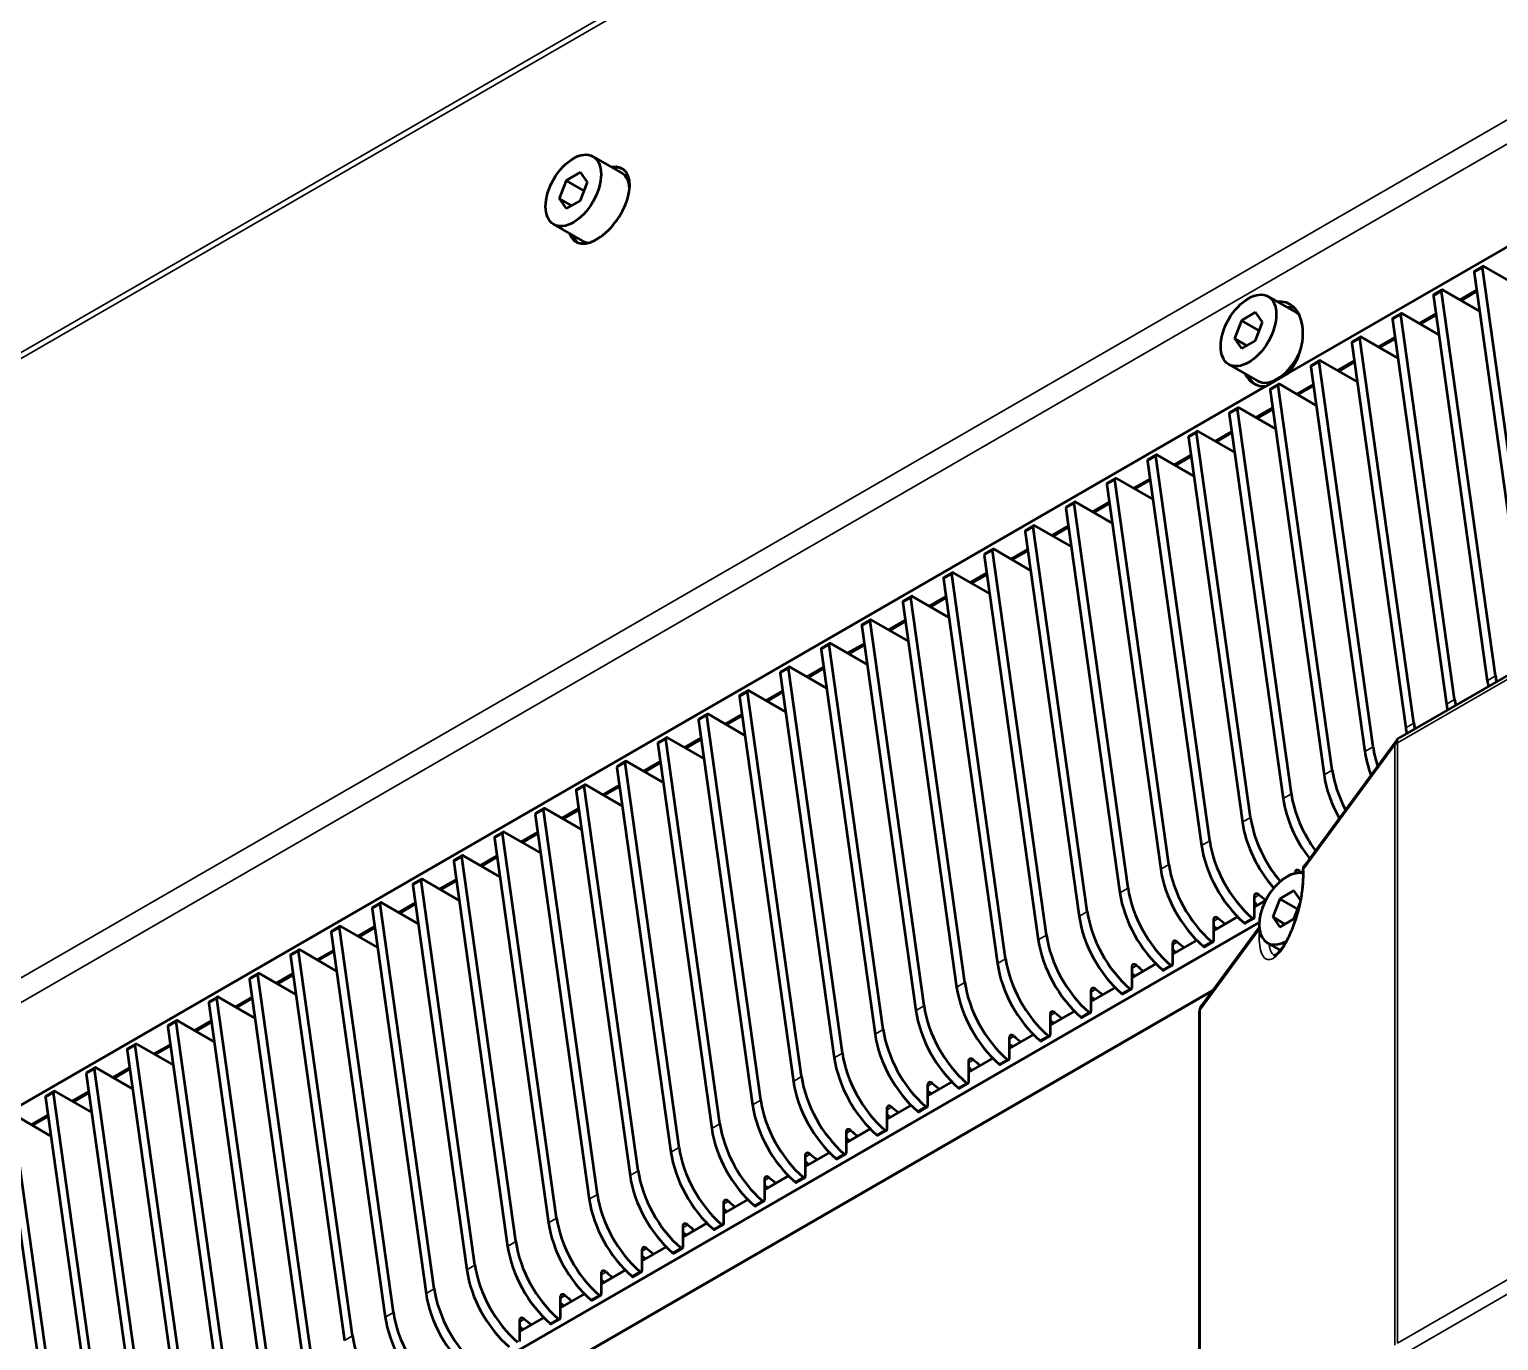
# Model space of a CAD drawing. Header units: millimetres. Extents: x 100 to 5488, y 100 to 4218.
# Drawn here: x 2984.2 to 3111.4, y 909.9 to 1023.5 of the extents above; entities that cross this region are included whole.
import ezdxf

# ---------------------------------------------------------------- set-up
doc = ezdxf.new("R2010")
doc.units = ezdxf.units.MM
doc.header["$LTSCALE"] = 20
doc.layers.add('Visible (ANSI)', color=7, linetype='Continuous', lineweight=50)
doc.layers.add('Visible Narrow (ANSI)', color=7, linetype='Continuous', lineweight=35)

msp = doc.modelspace()

# ---------------------------------------------------------------- linework, layer by layer
at = {"layer": 'Visible (ANSI)'}
for p, q in [((3093.165, 993.699), (3207.934, 1059.961)), ((3032.971, 1012.5), (3035.446, 1011.071)), ((3030.659, 1010.427), (3030.046, 1008.848)), ((3030.659, 1010.427), (3031.884, 1011.134)), ((3032.212, 1009.53), (3030.659, 1010.427)), ((3032.496, 1010.263), (3031.884, 1011.134)), ((3031.884, 1008.684), (3032.496, 1010.263)), ((3030.046, 1008.848), (3030.659, 1007.977)), ((3031.107, 1008.236), (3030.046, 1008.848)), ((3031.884, 1008.684), (3030.659, 1007.977)), ((3029.571, 1006.611), (3032.046, 1005.182)), ((3109.334, 1002.569), (3110.041, 1002.977)), ((3114.676, 969.544), (3110.002, 1002.856)), ((3110.141, 1002.967), (3113.299, 1001.143)), ((3109.294, 1002.447), (3113.969, 969.136)), ((3091.449, 1000.375), (3093.924, 998.946)), ((3105.759, 1000.406), (3110.434, 967.095)), ((3105.798, 1000.527), (3106.505, 1000.936)), ((3111.141, 967.503), (3106.466, 1000.814)), ((3106.605, 1000.926), (3109.764, 999.102)), ((3109.509, 1000.919), (3108.063, 1000.084)), ((3089.137, 998.302), (3090.361, 999.009)), ((3090.974, 998.138), (3090.361, 999.009)), ((3089.137, 998.302), (3088.524, 996.723)), ((3090.689, 997.405), (3089.137, 998.302)), ((3090.361, 996.559), (3090.974, 998.138)), ((3102.223, 998.365), (3106.898, 965.053)), ((3102.263, 998.486), (3102.97, 998.894)), ((3107.605, 965.462), (3102.931, 998.773)), ((3103.07, 998.884), (3106.228, 997.061)), ((3105.973, 998.878), (3104.527, 998.043)), ((3088.524, 996.723), (3089.137, 995.852)), ((3089.585, 996.111), (3088.524, 996.723)), ((3090.361, 996.559), (3089.137, 995.852)), ((3098.727, 996.445), (3099.434, 996.853)), ((3104.07, 963.42), (3099.395, 996.732)), ((3099.534, 996.843), (3102.693, 995.02)), ((3102.438, 996.836), (3100.992, 996.002)), ((3098.688, 996.324), (3103.363, 963.012)), ((3088.049, 994.486), (3090.524, 993.057)), ((3095.152, 994.282), (3099.827, 960.971)), ((3095.192, 994.404), (3095.899, 994.812)), ((3100.534, 961.379), (3095.859, 994.691)), ((3095.999, 994.802), (3099.157, 992.978)), ((3098.902, 994.795), (3097.456, 993.96)), ((2976.493, 926.339), (3091.261, 992.6)), ((3091.281, 992.6), (3093.166, 993.688)), ((3091.656, 992.362), (3092.363, 992.771)), ((3096.999, 959.338), (3092.324, 992.649)), ((3092.463, 992.761), (3095.622, 990.937)), ((3095.367, 992.754), (3093.921, 991.919)), ((3091.617, 992.241), (3096.291, 958.93)), ((3088.081, 990.2), (3092.756, 956.889)), ((3088.121, 990.321), (3088.828, 990.729)), ((3093.463, 957.297), (3088.788, 990.608)), ((3088.928, 990.719), (3092.086, 988.896)), ((3091.831, 990.713), (3090.385, 989.878)), ((3084.546, 988.159), (3089.22, 954.847)), ((3084.585, 988.28), (3085.292, 988.688)), ((3089.927, 955.256), (3085.253, 988.567)), ((3085.392, 988.678), (3088.551, 986.855)), ((3088.296, 988.671), (3086.85, 987.837)), ((3148.331, 988.425), (3102.849, 962.167)), ((3081.049, 986.239), (3081.757, 986.647)), ((3086.392, 953.214), (3081.717, 986.526)), ((3081.857, 986.637), (3085.015, 984.813)), ((3084.76, 986.63), (3083.314, 985.795)), ((3081.01, 986.117), (3085.685, 952.806)), ((3077.475, 984.076), (3082.149, 950.765)), ((3077.514, 984.197), (3078.221, 984.606)), ((3082.856, 951.173), (3078.182, 984.484)), ((3078.321, 984.596), (3081.48, 982.772)), ((3081.225, 984.589), (3079.779, 983.754)), ((3073.978, 982.156), (3074.686, 982.564)), ((3079.321, 949.132), (3074.646, 982.443)), ((3074.786, 982.554), (3077.944, 980.731)), ((3077.689, 982.548), (3076.243, 981.713)), ((3073.939, 982.035), (3078.614, 948.724)), ((3070.404, 979.994), (3075.078, 946.682)), ((3070.443, 980.115), (3071.15, 980.523)), ((3075.785, 947.091), (3071.111, 980.402)), ((3071.25, 980.513), (3074.409, 978.69)), ((3074.154, 980.507), (3072.708, 979.672)), ((3066.868, 977.952), (3071.543, 944.641)), ((3066.907, 978.074), (3067.614, 978.482)), ((3072.25, 945.049), (3067.575, 978.361)), ((3067.714, 978.472), (3070.873, 976.648)), ((3070.618, 978.465), (3069.172, 977.63)), ((3063.372, 976.032), (3064.079, 976.441)), ((3068.714, 943.008), (3064.04, 976.32)), ((3064.179, 976.431), (3067.338, 974.607)), ((3067.083, 976.424), (3065.637, 975.589)), ((3063.333, 975.911), (3068.007, 942.6)), ((3059.797, 973.87), (3064.472, 940.559)), ((3059.836, 973.991), (3060.543, 974.399)), ((3065.179, 940.967), (3060.504, 974.278)), ((3060.643, 974.39), (3063.802, 972.566)), ((3063.547, 974.383), (3062.101, 973.548)), ((3056.301, 971.95), (3057.008, 972.358)), ((3061.643, 938.926), (3056.969, 972.237)), ((3057.108, 972.348), (3060.266, 970.525)), ((3060.011, 972.342), (3058.565, 971.507)), ((3056.261, 971.829), (3060.936, 938.517)), ((3052.726, 969.788), (3057.401, 936.476)), ((3052.765, 969.909), (3053.472, 970.317)), ((3058.108, 936.884), (3053.433, 970.196)), ((3053.572, 970.307), (3056.731, 968.483)), ((3056.476, 970.3), (3055.03, 969.465)), ((3049.19, 967.746), (3053.865, 934.435)), ((3049.23, 967.867), (3049.937, 968.276)), ((3054.572, 934.843), (3049.897, 968.155)), ((3050.037, 968.266), (3053.195, 966.442)), ((3052.94, 968.259), (3051.494, 967.424)), ((3045.694, 965.826), (3046.401, 966.234)), ((3051.037, 932.802), (3046.362, 966.113)), ((3046.501, 966.225), (3049.66, 964.401)), ((3049.405, 966.218), (3047.959, 965.383)), ((3045.655, 965.705), (3050.329, 932.394)), ((3042.119, 963.664), (3046.794, 930.352)), ((3042.159, 963.785), (3042.866, 964.193)), ((3047.501, 930.761), (3042.826, 964.072)), ((3042.966, 964.183), (3046.124, 962.36)), ((3045.869, 964.177), (3044.423, 963.342)), ((3038.623, 961.744), (3039.33, 962.152)), ((3039.43, 962.142), (3042.589, 960.318)), ((3042.334, 962.135), (3040.888, 961.3)), ((3038.584, 961.623), (3043.258, 928.311)), ((3043.966, 928.719), (3039.291, 962.031)), ((3102.543, 961.893), (3094.63, 951.13)), ((3035.048, 959.581), (3039.723, 926.27)), ((3035.088, 959.702), (3035.795, 960.111)), ((3040.43, 926.678), (3035.755, 959.99)), ((3035.895, 960.101), (3039.053, 958.277)), ((3038.798, 960.094), (3037.352, 959.259)), ((3031.513, 957.54), (3036.187, 924.229)), ((3031.552, 957.661), (3032.259, 958.069)), ((3036.894, 924.637), (3032.22, 957.948)), ((3032.359, 958.06), (3035.518, 956.236)), ((3035.263, 958.053), (3033.817, 957.218)), ((3028.016, 955.62), (3028.724, 956.028)), ((3033.359, 922.596), (3028.684, 955.907)), ((3028.824, 956.018), (3031.982, 954.195)), ((3031.727, 956.012), (3030.281, 955.177)), ((3027.977, 955.499), (3032.652, 922.187)), ((3024.442, 953.458), (3029.116, 920.146)), ((3024.481, 953.579), (3025.188, 953.987)), ((3029.823, 920.554), (3025.149, 953.866)), ((3025.288, 953.977), (3028.447, 952.153)), ((3028.192, 953.97), (3026.746, 953.136)), ((3020.945, 951.538), (3021.652, 951.946)), ((3021.752, 951.936), (3024.911, 950.112)), ((3024.656, 951.929), (3023.21, 951.094)), ((3020.906, 951.416), (3025.581, 918.105)), ((3026.288, 918.513), (3021.613, 951.825)), ((3094.486, 950.665), (3094.486, 949.989)), ((3094.63, 951.13), (3094.631, 951.13)), ((3017.371, 949.375), (3022.045, 916.064)), ((3017.41, 949.496), (3018.117, 949.905)), ((3022.752, 916.472), (3018.078, 949.783)), ((3018.217, 949.895), (3021.376, 948.071)), ((3021.121, 949.888), (3019.675, 949.053)), ((3093.779, 950.432), (3093.779, 950.4)), ((3090.244, 948.391), (3090.244, 946.596)), ((3092.46, 948.21), (3091.848, 946.631)), ((3092.46, 948.21), (3093.685, 948.917)), ((3094.013, 947.313), (3092.46, 948.21)), ((3094.279, 948.071), (3093.685, 948.917)), ((3013.835, 947.334), (3018.51, 914.022)), ((3013.874, 947.455), (3014.581, 947.863)), ((3019.217, 914.431), (3014.542, 947.742)), ((3014.681, 947.853), (3017.84, 946.03)), ((3017.585, 947.847), (3016.139, 947.012)), ((3091.224, 948.046), (3090.244, 947.48)), ((3093.685, 946.467), (3094.25, 947.923)), ((2881.506, 825.394), (3090.675, 946.158)), ((3010.339, 945.414), (3011.046, 945.822)), ((3015.681, 912.389), (3011.007, 945.701)), ((3011.146, 945.812), (3014.305, 943.989)), ((3014.05, 945.805), (3012.604, 944.971)), ((3090.675, 945.75), (3085.679, 938.954)), ((3088.807, 946.651), (3086.708, 945.439)), ((3086.708, 946.35), (3086.708, 944.555)), ((3089.495, 946.096), (3090.202, 946.504)), ((3091.848, 946.631), (3092.46, 945.76)), ((3092.908, 946.019), (3091.848, 946.631)), ((3093.685, 946.467), (3092.46, 945.76)), ((3010.3, 945.293), (3014.974, 911.981)), ((3085.271, 944.61), (3083.173, 943.398)), ((3083.173, 944.308), (3083.173, 942.513)), ((3085.96, 944.055), (3086.667, 944.463)), ((3091.372, 944.394), (3092.503, 943.741)), ((3006.764, 943.251), (3011.439, 909.94)), ((3006.803, 943.373), (3007.51, 943.781)), ((3012.146, 910.348), (3007.471, 943.66)), ((3007.61, 943.771), (3010.769, 941.947)), ((3010.514, 943.764), (3009.068, 942.929)), ((3003.268, 941.331), (3003.975, 941.74)), ((3004.075, 941.73), (3007.233, 939.906)), ((3006.978, 941.723), (3005.532, 940.888)), ((3081.736, 942.568), (3079.637, 941.357)), ((3079.637, 942.267), (3079.637, 940.472)), ((3082.424, 942.014), (3083.131, 942.422)), ((3003.228, 941.21), (3007.903, 907.899)), ((3008.61, 908.307), (3003.936, 941.618)), ((3078.2, 940.527), (3076.102, 939.315)), ((3086.641, 940.264), (2866.84, 813.361)), ((2999.693, 939.169), (3004.368, 905.857)), ((2999.732, 939.29), (3000.439, 939.698)), ((3005.075, 906.266), (3000.4, 939.577)), ((3000.539, 939.688), (3003.698, 937.865)), ((3003.443, 939.682), (3001.997, 938.847)), ((3076.102, 940.226), (3076.102, 938.431)), ((3078.889, 939.972), (3079.596, 940.381)), ((3074.665, 938.486), (3072.566, 937.274)), ((3072.566, 938.185), (3072.566, 936.39)), ((3075.353, 937.931), (3076.06, 938.339)), ((3085.484, 938.362), (3085.484, 886.379)), ((2996.157, 937.128), (3000.832, 903.816)), ((2996.197, 937.249), (2996.904, 937.657)), ((3001.539, 904.224), (2996.864, 937.536)), ((2997.004, 937.647), (3000.162, 935.824)), ((2999.907, 937.64), (2998.461, 936.806)), ((2992.661, 935.208), (2993.368, 935.616)), ((2998.004, 902.183), (2993.329, 935.495)), ((2993.468, 935.606), (2996.627, 933.782)), ((2996.372, 935.599), (2994.926, 934.764)), ((3071.129, 936.445), (3069.031, 935.233)), ((3069.031, 936.143), (3069.031, 934.348)), ((3071.818, 935.89), (3072.525, 936.298)), ((2992.622, 935.086), (2997.296, 901.775)), ((3067.594, 934.403), (3065.495, 933.192)), ((3065.495, 934.102), (3065.495, 932.307)), ((3068.282, 933.849), (3068.989, 934.257)), ((2989.086, 933.045), (2993.761, 899.734)), ((2989.126, 933.166), (2989.833, 933.575)), ((2994.468, 900.142), (2989.793, 933.453)), ((2989.933, 933.565), (2993.091, 931.741)), ((2992.836, 933.558), (2991.39, 932.723)), ((2985.59, 931.125), (2986.297, 931.533)), ((2986.397, 931.523), (2989.556, 929.7)), ((2989.301, 931.517), (2987.855, 930.682)), ((3064.058, 932.362), (3061.96, 931.15)), ((3061.96, 932.061), (3061.96, 930.266)), ((3064.747, 931.807), (3065.454, 932.216)), ((2985.551, 931.004), (2990.225, 897.693)), ((2990.933, 898.101), (2986.258, 931.412)), ((3060.523, 930.321), (3058.424, 929.109)), ((2982.015, 928.963), (2986.69, 895.651)), ((2987.397, 896.06), (2982.722, 929.371)), ((2982.862, 929.482), (2986.02, 927.659)), ((2985.765, 929.475), (2984.319, 928.641)), ((3058.424, 930.02), (3058.424, 928.225)), ((3061.211, 929.766), (3061.918, 930.174)), ((3056.987, 928.28), (3054.889, 927.068)), ((3054.889, 927.978), (3054.889, 926.183)), ((3057.676, 927.725), (3058.383, 928.133)), ((3053.452, 926.238), (3051.353, 925.027)), ((3051.353, 925.937), (3051.353, 924.142)), ((3054.14, 925.684), (3054.847, 926.092)), ((3049.916, 924.197), (3047.817, 922.985)), ((3047.817, 923.896), (3047.817, 922.101)), ((3050.604, 923.642), (3051.312, 924.051)), ((3046.38, 922.156), (3044.282, 920.944)), ((3044.282, 921.855), (3044.282, 920.06)), ((3047.069, 921.601), (3047.776, 922.009)), ((3042.845, 920.115), (3040.746, 918.903)), ((3040.746, 919.813), (3040.746, 918.018)), ((3043.533, 919.56), (3044.24, 919.968)), ((3039.309, 918.073), (3037.211, 916.862)), ((3037.211, 917.772), (3037.211, 915.977)), ((3039.998, 917.519), (3040.705, 917.927)), ((3035.774, 916.032), (3033.675, 914.821)), ((3033.675, 915.731), (3033.675, 913.936)), ((3036.462, 915.477), (3037.169, 915.886)), ((3032.238, 913.991), (3030.14, 912.779)), ((3032.927, 913.436), (3033.634, 913.844)), ((3030.14, 913.69), (3030.14, 911.895)), ((3028.703, 911.95), (3026.604, 910.738)), ((3026.604, 911.648), (3026.604, 909.853)), ((3029.391, 911.395), (3030.098, 911.803))]:
    msp.add_line(p, q, dxfattribs=at)
for centre, start, end in [((3103.349, 961.3), 120, 143.67623), ((3086.484, 938.362), 143.67623, 180)]:
    msp.add_arc(centre, 1, start, end, dxfattribs=at)
for centre in [(3031.271, 1009.555), (3089.749, 997.43)]:
    msp.add_ellipse(centre, major_axis=(1.7, 2.944), ratio=0.5773503, dxfattribs=at)
for centre, major_axis, ratio, start_param, end_param in [((3033.496, 1008.271), (-2.068, -3.134), 0.5332704, 5.8795577, 9.8921151), ((3033.746, 1008.127), (1.875, 3.248), 0.5773503, 0.0308839, 0.4354824), ((3033.746, 1008.127), (1.7, 2.944), 0.5773503, 5.5786456, 6.2831853), ((3033.746, 1008.127), (-1.875, -3.248), 0.5773503, 5.847703, 6.1755059), ((3033.746, 1008.127), (-1.7, -2.944), 0.5773503, 0, 0.293607), ((3110.141, 1002.804), (-0.1, 0.173), 0.5773503, 5.4977871, 7.2431164), ((3109.434, 1002.395), (-0.1, 0.173), 0.5773503, 0, 0.9599311), ((3105.898, 1000.354), (-0.1, 0.173), 0.5773503, 0, 0.9599311), ((3106.605, 1000.762), (-0.1, 0.173), 0.5773503, 5.4977871, 7.2431164), ((3091.777, 996.26), (-1.261, -3.569), 0.6665317, 1.0292603, 3.4537291), ((3092.224, 996.002), (1.875, 3.248), 0.5773503, 0.1901875, 0.4354824), ((3092.224, 996.002), (1.7, 2.944), 0.5773503, 6.1518289, 6.2831853), ((3102.363, 998.313), (-0.1, 0.173), 0.5773503, 0, 0.9599311), ((3103.07, 998.721), (-0.1, 0.173), 0.5773503, 5.4977871, 7.2431164), ((3098.827, 996.272), (-0.1, 0.173), 0.5773503, 0, 0.9599311), ((3099.534, 996.68), (-0.1, 0.173), 0.5773503, 5.4977871, 7.2431164), ((3092.224, 996.002), (-1.7, -2.944), 0.5773503, 0, 1.7616203), ((3095.292, 994.23), (-0.1, 0.173), 0.5773503, 0, 0.9599311), ((3095.999, 994.639), (-0.1, 0.173), 0.5773503, 5.4977871, 7.2431164), ((3091.777, 996.26), (-1.261, -3.569), 0.6665317, 5.724357, 6.5780295), ((3092.224, 996.002), (-1.875, -3.248), 0.5773503, 5.847703, 6.2546855), ((3092.224, 996.002), (1.875, 3.248), 0.5773503, 3.5597828, 3.563337), ((3092.463, 992.597), (-0.1, 0.173), 0.5773503, 5.4977871, 7.2431164), ((3092.224, 996.002), (1.875, 3.248), 0.5773503, 4.2906447, 4.2941988), ((3091.756, 992.189), (-0.1, 0.173), 0.5773503, 0, 0.9599311), ((3088.221, 990.148), (-0.1, 0.173), 0.5773503, 0, 0.9599311), ((3088.928, 990.556), (-0.1, 0.173), 0.5773503, 5.4977871, 7.2431164), ((3084.685, 988.107), (-0.1, 0.173), 0.5773503, 0, 0.9599311), ((3085.392, 988.515), (-0.1, 0.173), 0.5773503, 5.4977871, 7.2431164), ((3081.149, 986.065), (-0.1, 0.173), 0.5773503, 0, 0.9599311), ((3081.857, 986.474), (-0.1, 0.173), 0.5773503, 5.4977871, 7.2431164), ((3077.614, 984.024), (-0.1, 0.173), 0.5773503, 0, 0.9599311), ((3078.321, 984.432), (-0.1, 0.173), 0.5773503, 5.4977871, 7.2431164), ((3074.786, 982.391), (-0.1, 0.173), 0.5773503, 5.4977871, 7.2431164), ((3074.078, 981.983), (-0.1, 0.173), 0.5773503, 0, 0.9599311), ((3070.543, 979.942), (-0.1, 0.173), 0.5773503, 0, 0.9599311), ((3071.25, 980.35), (-0.1, 0.173), 0.5773503, 5.4977871, 7.2431164), ((3067.007, 977.9), (-0.1, 0.173), 0.5773503, 0, 0.9599311), ((3067.714, 978.309), (-0.1, 0.173), 0.5773503, 5.4977871, 7.2431164), ((3064.179, 976.267), (-0.1, 0.173), 0.5773503, 5.4977871, 7.2431164), ((3063.472, 975.859), (-0.1, 0.173), 0.5773503, 0, 0.9599311), ((3059.936, 973.818), (-0.1, 0.173), 0.5773503, 0, 0.9599311), ((3060.643, 974.226), (-0.1, 0.173), 0.5773503, 5.4977871, 7.2431164), ((3057.108, 972.185), (-0.1, 0.173), 0.5773503, 5.4977871, 7.2431164), ((3056.401, 971.777), (-0.1, 0.173), 0.5773503, 0, 0.9599311), ((3052.865, 969.735), (-0.1, 0.173), 0.5773503, 0, 0.9599311), ((3053.572, 970.144), (-0.1, 0.173), 0.5773503, 5.4977871, 7.2431164), ((3049.33, 967.694), (-0.1, 0.173), 0.5773503, 0, 0.9599311), ((3050.037, 968.102), (-0.1, 0.173), 0.5773503, 5.4977871, 7.2431164), ((3116.015, 965.681), (-3.5, 6.062), 0.5773503, 0.9599311, 1.0406811), ((3046.501, 966.061), (-0.1, 0.173), 0.5773503, 5.4977871, 7.2431164), ((3115.308, 965.273), (3.5, -6.062), 0.5773503, 4.1015237, 4.1822738), ((3045.794, 965.653), (-0.1, 0.173), 0.5773503, 0, 0.9599311), ((3111.773, 963.232), (3.5, -6.062), 0.5773503, 4.1015237, 4.1822738), ((3112.48, 963.64), (-3.5, 6.062), 0.5773503, 0.9599311, 1.0406811), ((3042.259, 963.612), (-0.1, 0.173), 0.5773503, 0, 0.9599311), ((3042.966, 964.02), (-0.1, 0.173), 0.5773503, 5.4977871, 7.2431164), ((3108.944, 961.599), (-3.5, 6.062), 0.5773503, 0.9599311, 1.0406811), ((3039.43, 961.979), (-0.1, 0.173), 0.5773503, 5.4977871, 7.2431164), ((3108.237, 961.19), (3.5, -6.062), 0.5773503, 4.1015237, 4.1822738), ((3038.723, 961.571), (-0.1, 0.173), 0.5773503, 0, 0.9599311), ((3104.702, 959.149), (3.5, -6.062), 0.5773503, 4.1015237, 4.4266448), ((3105.409, 959.557), (-3.5, 6.062), 0.5773503, 0.9599311, 1.2264138), ((3035.188, 959.529), (-0.1, 0.173), 0.5773503, 0, 0.9599311), ((3035.895, 959.938), (-0.1, 0.173), 0.5773503, 5.4977871, 7.2431164), ((3101.166, 957.108), (3.5, -6.062), 0.5773503, 4.1015237, 4.6964731), ((3101.873, 957.516), (-3.5, 6.062), 0.5773503, 0.9599311, 1.5031377), ((3031.652, 957.488), (-0.1, 0.173), 0.5773503, 0, 0.9599311), ((3032.359, 957.896), (-0.1, 0.173), 0.5773503, 5.4977871, 7.2431164), ((3098.338, 955.475), (-3.5, 6.062), 0.5773503, 0.9599311, 1.7562135), ((3028.824, 955.855), (-0.1, 0.173), 0.5773503, 5.4977871, 7.2431164), ((3097.63, 955.067), (3.5, -6.062), 0.5773503, 4.1015237, 4.9474272), ((3028.116, 955.447), (-0.1, 0.173), 0.5773503, 0, 0.9599311), ((3094.095, 953.025), (3.5, -6.062), 0.5773503, 4.1015237, 5.0464411), ((3094.802, 953.434), (-3.5, 6.062), 0.5773503, 0.9599311, 1.872328), ((3024.581, 953.406), (-0.1, 0.173), 0.5773503, 0, 0.9599311), ((3025.288, 953.814), (-0.1, 0.173), 0.5773503, 5.4977871, 7.2431164), ((3091.266, 951.392), (-3.5, 6.062), 0.5773503, 0.9599311, 2.1116719), ((3021.752, 951.773), (-0.1, 0.173), 0.5773503, 5.4977871, 7.2431164), ((3090.559, 950.984), (3.5, -6.062), 0.5773503, 4.1015237, 5.2532646), ((3021.045, 951.364), (-0.1, 0.173), 0.5773503, 0, 0.9599311), ((3087.024, 948.943), (3.5, -6.062), 0.5773503, 4.1015237, 5.2532646), ((3087.731, 949.351), (-3.5, 6.062), 0.5773503, 0.9599311, 2.1116719), ((3093.072, 947.338), (-1.7, -2.944), 0.5773503, 3.2982351, 7.05753), ((3094.133, 950.228), (-0.25, 0.433), 0.5773503, 5.2849155, 7.0685835), ((3094.986, 950.665), (-0.5, 0), 0.5773503, 6.283081, 6.2831853), ((3017.51, 949.323), (-0.1, 0.173), 0.5773503, 0, 0.9599311), ((3018.217, 949.731), (-0.1, 0.173), 0.5773503, 5.4977871, 7.2431164), ((3120.649, 1076.575), (-88.5, 153.286), 0.5773503, 2.1433228, 2.1449671), ((3094.986, 949.984), (-0.5, 0), 0.5773503, 0, 0.0006477), ((3083.488, 946.902), (3.5, -6.062), 0.5773503, 4.1015237, 5.2532646), ((3084.195, 947.31), (-3.5, 6.062), 0.5773503, 0.9599311, 2.1116719), ((3090.597, 948.187), (-0.25, 0.433), 0.5773503, 5.2849155, 7.0685835), ((3117.114, 1074.534), (-88.5, 153.286), 0.5773503, 2.1433228, 2.1479529), ((3013.974, 947.282), (-0.1, 0.173), 0.5773503, 0, 0.9599311), ((3014.681, 947.69), (-0.1, 0.173), 0.5773503, 5.4977871, 7.2431164), ((3080.66, 945.269), (-3.5, 6.062), 0.5773503, 0.9599311, 2.1116719), ((3116.407, 1074.126), (88.5, -153.286), 0.5773503, 5.2871944, 5.2896665), ((3011.146, 945.649), (-0.1, 0.173), 0.5773503, 5.4977871, 7.2431164), ((3079.953, 944.86), (3.5, -6.062), 0.5773503, 4.1015237, 5.2532646), ((3087.062, 946.145), (-0.25, 0.433), 0.5773503, 5.2849155, 7.0685835), ((3112.871, 1072.085), (88.5, -153.286), 0.5773503, 5.2871944, 5.2896665), ((3113.578, 1072.493), (-88.5, 153.286), 0.5773503, 2.1433228, 2.1480738), ((3089.395, 946.269), (0.1, -0.173), 0.5773503, 5.2532646, 6.2831853), ((3090.102, 946.677), (0.1, -0.173), 0.5773503, 5.2532646, 7.0685835), ((3010.439, 945.241), (-0.1, 0.173), 0.5773503, 0, 0.9599311), ((3076.417, 942.819), (3.5, -6.062), 0.5773503, 4.1015237, 5.2532646), ((3077.124, 943.227), (-3.5, 6.062), 0.5773503, 0.9599311, 2.1116719), ((3083.526, 944.104), (-0.25, 0.433), 0.5773503, 5.2849155, 7.0685835), ((3110.043, 1070.452), (-88.5, 153.286), 0.5773503, 2.1433228, 2.1480738), ((3086.567, 944.636), (0.1, -0.173), 0.5773503, 5.2532646, 7.0685835), ((3006.903, 943.199), (-0.1, 0.173), 0.5773503, 0, 0.9599311), ((3007.61, 943.608), (-0.1, 0.173), 0.5773503, 5.4977871, 7.2431164), ((3073.589, 941.186), (-3.5, 6.062), 0.5773503, 0.9599311, 2.1116719), ((3109.336, 1070.043), (88.5, -153.286), 0.5773503, 5.2871944, 5.2896665), ((3085.86, 944.228), (0.1, -0.173), 0.5773503, 5.2532646, 6.2831853), ((3004.075, 941.566), (-0.1, 0.173), 0.5773503, 5.4977871, 7.2431164), ((3072.882, 940.778), (3.5, -6.062), 0.5773503, 4.1015237, 5.2532646), ((3079.991, 942.063), (-0.25, 0.433), 0.5773503, 5.2849155, 7.0685835), ((3105.8, 1068.002), (88.5, -153.286), 0.5773503, 5.2871944, 5.2896665), ((3106.507, 1068.41), (-88.5, 153.286), 0.5773503, 2.1433228, 2.1480738), ((3082.324, 942.187), (0.1, -0.173), 0.5773503, 5.2532646, 6.2831853), ((3083.031, 942.595), (0.1, -0.173), 0.5773503, 5.2532646, 7.0685835), ((3003.368, 941.158), (-0.1, 0.173), 0.5773503, 0, 0.9599311), ((3069.346, 938.737), (3.5, -6.062), 0.5773503, 4.1015237, 5.2532646), ((3070.053, 939.145), (-3.5, 6.062), 0.5773503, 0.9599311, 2.1116719), ((3076.455, 940.022), (-0.25, 0.433), 0.5773503, 5.2849155, 7.0685835), ((3079.496, 940.554), (0.1, -0.173), 0.5773503, 5.2532646, 7.0685835), ((2999.832, 939.117), (-0.1, 0.173), 0.5773503, 0, 0.9599311), ((3000.539, 939.525), (-0.1, 0.173), 0.5773503, 5.4977871, 7.2431164), ((3102.265, 1065.961), (88.5, -153.286), 0.5773503, 5.2871944, 5.2896665), ((3102.972, 1066.369), (-88.5, 153.286), 0.5773503, 2.1433228, 2.1480738), ((3078.789, 940.146), (0.1, -0.173), 0.5773503, 5.2532646, 6.2831853), ((3065.811, 936.695), (3.5, -6.062), 0.5773503, 4.1015237, 5.2532646), ((3066.518, 937.104), (-3.5, 6.062), 0.5773503, 0.9599311, 2.1116719), ((3072.92, 937.98), (-0.25, 0.433), 0.5773503, 5.2849155, 7.0685835), ((3099.436, 1064.328), (-88.5, 153.286), 0.5773503, 2.1433228, 2.1480738), ((3075.253, 938.104), (0.1, -0.173), 0.5773503, 5.2532646, 6.2831853), ((3075.96, 938.513), (0.1, -0.173), 0.5773503, 5.2532646, 7.0685835), ((2996.297, 937.076), (-0.1, 0.173), 0.5773503, 0, 0.9599311), ((2997.004, 937.484), (-0.1, 0.173), 0.5773503, 5.4977871, 7.2431164), ((3062.982, 935.063), (-3.5, 6.062), 0.5773503, 0.9599311, 2.1116719), ((3098.729, 1063.92), (88.5, -153.286), 0.5773503, 5.2871944, 5.2896665), ((2993.468, 935.443), (-0.1, 0.173), 0.5773503, 5.4977871, 7.2431164), ((3062.275, 934.654), (3.5, -6.062), 0.5773503, 4.1015237, 5.2532646), ((3069.384, 935.939), (-0.25, 0.433), 0.5773503, 5.2849155, 7.0685835), ((3095.194, 1061.878), (88.5, -153.286), 0.5773503, 5.2871944, 5.2896665), ((3095.901, 1062.287), (-88.5, 153.286), 0.5773503, 2.1433228, 2.1480738), ((3071.718, 936.063), (0.1, -0.173), 0.5773503, 5.2532646, 6.2831853), ((3072.425, 936.471), (0.1, -0.173), 0.5773503, 5.2532646, 7.0685835), ((2992.761, 935.034), (-0.1, 0.173), 0.5773503, 0, 0.9599311), ((3058.74, 932.613), (3.5, -6.062), 0.5773503, 4.1015237, 5.2532646), ((3059.447, 933.021), (-3.5, 6.062), 0.5773503, 0.9599311, 2.1116719), ((3065.849, 933.898), (-0.25, 0.433), 0.5773503, 5.2849155, 7.0685835), ((3092.365, 1060.246), (-88.5, 153.286), 0.5773503, 2.1433228, 2.1480738), ((3068.889, 934.43), (0.1, -0.173), 0.5773503, 5.2532646, 7.0685835), ((2989.226, 932.993), (-0.1, 0.173), 0.5773503, 0, 0.9599311), ((2989.933, 933.401), (-0.1, 0.173), 0.5773503, 5.4977871, 7.2431164), ((3055.911, 930.98), (-3.5, 6.062), 0.5773503, 0.9599311, 2.1116719), ((3091.658, 1059.837), (88.5, -153.286), 0.5773503, 5.2871944, 5.2896665), ((3068.182, 934.022), (0.1, -0.173), 0.5773503, 5.2532646, 6.2831853), ((2986.397, 931.36), (-0.1, 0.173), 0.5773503, 5.4977871, 7.2431164), ((3055.204, 930.572), (3.5, -6.062), 0.5773503, 4.1015237, 5.2532646), ((3062.313, 931.857), (-0.25, 0.433), 0.5773503, 5.2849155, 7.0685835), ((3088.123, 1057.796), (88.5, -153.286), 0.5773503, 5.2871944, 5.2896665), ((3088.83, 1058.204), (-88.5, 153.286), 0.5773503, 2.1433228, 2.1480738), ((3064.647, 931.981), (0.1, -0.173), 0.5773503, 5.2532646, 6.2831853), ((3065.354, 932.389), (0.1, -0.173), 0.5773503, 5.2532646, 7.0685835), ((2985.69, 930.952), (-0.1, 0.173), 0.5773503, 0, 0.9599311), ((3051.669, 928.531), (3.5, -6.062), 0.5773503, 4.1015237, 5.2532646), ((3052.376, 928.939), (-3.5, 6.062), 0.5773503, 0.9599311, 2.1116719), ((3058.778, 929.815), (-0.25, 0.433), 0.5773503, 5.2849155, 7.0685835), ((3061.818, 930.348), (0.1, -0.173), 0.5773503, 5.2532646, 7.0685835), ((3084.587, 1055.755), (88.5, -153.286), 0.5773503, 5.2871944, 5.2896665), ((3085.294, 1056.163), (-88.5, 153.286), 0.5773503, 2.1433228, 2.1480738), ((3061.111, 929.939), (0.1, -0.173), 0.5773503, 5.2532646, 6.2831853), ((3048.133, 926.489), (3.5, -6.062), 0.5773503, 4.1015237, 5.2532646), ((3048.84, 926.898), (-3.5, 6.062), 0.5773503, 0.9599311, 2.1116719), ((3055.242, 927.774), (-0.25, 0.433), 0.5773503, 5.2849155, 7.0685835), ((3081.759, 1054.122), (-88.5, 153.286), 0.5773503, 2.1433228, 2.1480738), ((3057.576, 927.898), (0.1, -0.173), 0.5773503, 5.2532646, 6.2831853), ((3058.283, 928.306), (0.1, -0.173), 0.5773503, 5.2532646, 7.0685835), ((3045.305, 924.856), (-3.5, 6.062), 0.5773503, 0.9599311, 2.1116719), ((3081.051, 1053.714), (88.5, -153.286), 0.5773503, 5.2871944, 5.2896665), ((3044.597, 924.448), (3.5, -6.062), 0.5773503, 4.1015237, 5.2532646), ((3051.707, 925.733), (-0.25, 0.433), 0.5773503, 5.2849155, 7.0685835), ((3077.516, 1051.672), (88.5, -153.286), 0.5773503, 5.2871944, 5.2896665), ((3078.223, 1052.081), (-88.5, 153.286), 0.5773503, 2.1433228, 2.1480738), ((3054.04, 925.857), (0.1, -0.173), 0.5773503, 5.2532646, 6.2831853), ((3054.747, 926.265), (0.1, -0.173), 0.5773503, 5.2532646, 7.0685835), ((3041.062, 922.407), (3.5, -6.062), 0.5773503, 4.1015237, 5.2532646), ((3041.769, 922.815), (-3.5, 6.062), 0.5773503, 0.9599311, 2.1116719), ((3048.171, 923.692), (-0.25, 0.433), 0.5773503, 5.2849155, 7.0685835), ((3074.688, 1050.039), (-88.5, 153.286), 0.5773503, 2.1433228, 2.1480738), ((3051.212, 924.224), (0.1, -0.173), 0.5773503, 5.2532646, 7.0685835), ((3073.98, 1049.631), (88.5, -153.286), 0.5773503, 5.2871944, 5.2896665), ((3050.504, 923.816), (0.1, -0.173), 0.5773503, 5.2532646, 6.2831853), ((3037.526, 920.366), (3.5, -6.062), 0.5773503, 4.1015237, 5.2532646), ((3038.233, 920.774), (-3.5, 6.062), 0.5773503, 0.9599311, 2.1116719), ((3044.635, 921.651), (-0.25, 0.433), 0.5773503, 5.2849155, 7.0685835), ((3070.445, 1047.59), (88.5, -153.286), 0.5773503, 5.2871944, 5.2896665), ((3071.152, 1047.998), (-88.5, 153.286), 0.5773503, 2.1433228, 2.1480738), ((3046.969, 921.774), (0.1, -0.173), 0.5773503, 5.2532646, 6.2831853), ((3047.676, 922.183), (0.1, -0.173), 0.5773503, 5.2532646, 7.0685835), ((3033.991, 918.324), (3.5, -6.062), 0.5773503, 4.1015237, 5.2532646), ((3034.698, 918.733), (-3.5, 6.062), 0.5773503, 0.9599311, 2.1116719), ((3041.1, 919.609), (-0.25, 0.433), 0.5773503, 5.2849155, 7.0685835), ((3044.14, 920.141), (0.1, -0.173), 0.5773503, 5.2532646, 7.0685835), ((3066.909, 1045.549), (88.5, -153.286), 0.5773503, 5.2871944, 5.2896665), ((3067.616, 1045.957), (-88.5, 153.286), 0.5773503, 2.1433228, 2.1480738), ((3043.433, 919.733), (0.1, -0.173), 0.5773503, 5.2532646, 6.2831853), ((3030.455, 916.283), (3.5, -6.062), 0.5773503, 4.1015237, 5.2532646), ((3031.162, 916.691), (-3.5, 6.062), 0.5773503, 0.9599311, 2.1116719), ((3037.564, 917.568), (-0.25, 0.433), 0.5773503, 5.2849155, 7.0685835), ((3064.081, 1043.916), (-88.5, 153.286), 0.5773503, 2.1433228, 2.1480738), ((3039.898, 917.692), (0.1, -0.173), 0.5773503, 5.2532646, 6.2831853), ((3040.605, 918.1), (0.1, -0.173), 0.5773503, 5.2532646, 7.0685835), ((3027.627, 914.65), (-3.5, 6.062), 0.5773503, 0.9599311, 2.1116719), ((3063.374, 1043.507), (88.5, -153.286), 0.5773503, 5.2871944, 5.2896665), ((3026.92, 914.242), (3.5, -6.062), 0.5773503, 4.1015237, 5.2532646), ((3034.029, 915.527), (-0.25, 0.433), 0.5773503, 5.2849155, 7.0685835), ((3059.838, 1041.466), (88.5, -153.286), 0.5773503, 5.2871944, 5.2896665), ((3060.545, 1041.874), (-88.5, 153.286), 0.5773503, 2.1433228, 2.1480738), ((3036.362, 915.651), (0.1, -0.173), 0.5773503, 5.2532646, 6.2831853), ((3037.069, 916.059), (0.1, -0.173), 0.5773503, 5.2532646, 7.0685835), ((3023.384, 912.201), (3.5, -6.062), 0.5773503, 4.1015237, 5.2532646), ((3024.091, 912.609), (-3.5, 6.062), 0.5773503, 0.9599311, 2.1116719), ((3030.493, 913.486), (-0.25, 0.433), 0.5773503, 5.2849155, 7.0685835), ((3057.01, 1039.833), (-88.5, 153.286), 0.5773503, 2.1433228, 2.1480738), ((3033.534, 914.018), (0.1, -0.173), 0.5773503, 5.2532646, 7.0685835), ((3056.303, 1039.425), (88.5, -153.286), 0.5773503, 5.2871944, 5.2896665), ((3032.827, 913.609), (0.1, -0.173), 0.5773503, 5.2532646, 6.2831853), ((3019.849, 910.159), (3.5, -6.062), 0.5773503, 4.1015237, 5.2532646), ((3020.556, 910.568), (-3.5, 6.062), 0.5773503, 0.9599311, 2.1116719), ((3026.958, 911.444), (-0.25, 0.433), 0.5773503, 5.2849155, 7.0685835), ((3052.767, 1037.384), (88.5, -153.286), 0.5773503, 5.2871944, 5.2896665), ((3053.474, 1037.792), (-88.5, 153.286), 0.5773503, 2.1433228, 2.1480738), ((3029.291, 911.568), (0.1, -0.173), 0.5773503, 5.2532646, 6.2831853), ((3029.998, 911.976), (0.1, -0.173), 0.5773503, 5.2532646, 7.0685835), ((3017.02, 908.526), (-3.5, 6.062), 0.5773503, 0.9599311, 2.1116719)]:
    msp.add_ellipse(centre, major_axis=major_axis, ratio=ratio, start_param=start_param, end_param=end_param, dxfattribs=at)
for points, knots in [([(3094.486, 950.665), (3094.486, 950.767), (3094.504, 950.871), (3094.563, 951.023), (3094.593, 951.079), (3094.63, 951.13)], [0, 0, 0, 0, 0.032421934, 0.032421934, 0.052463058, 0.052463058, 0.052463058, 0.052463058]), ([(3091.955, 943.32), (3091.964, 943.314), (3091.945, 943.303), (3092.074, 943.356), (3092.141, 943.394), (3092.336, 943.551), (3092.477, 943.698), (3092.784, 944.102), (3092.955, 944.373), (3093.304, 945.029), (3093.485, 945.432), (3093.816, 946.302), (3093.97, 946.782), (3094.216, 947.727), (3094.314, 948.205), (3094.442, 949.077), (3094.478, 949.487), (3094.486, 949.895), (3094.486, 949.94), (3094.486, 949.984)], [0, 0, 0, 0, 0.1461115, 0.1461115, 0.2263651, 0.2263651, 0.345961, 0.345961, 0.4797465, 0.4797465, 0.6280898, 0.6280898, 0.7783913, 0.7783913, 0.9214161, 0.9214161, 1.0539492, 1.0539492, 1.0706515, 1.0706515, 1.0706515, 1.0706515])]:
    msp.add_open_spline(points, degree=3, knots=knots, dxfattribs=at)
at = {"layer": 'Visible Narrow (ANSI)'}
for p, q in [((2874.76, 932.785), (3547.926, 1321.438)), ((3547.938, 1320.929), (2874.772, 932.277)), ((2871.06, 876.486), (3544.226, 1265.139)), ((3544.314, 1263.067), (2871.148, 874.415)), ((3110.002, 1002.856), (3109.294, 1002.447)), ((3106.466, 1000.814), (3105.759, 1000.406)), ((3109.53, 1000.768), (3108.204, 1000.002)), ((3102.931, 998.773), (3102.223, 998.365)), ((3105.995, 998.727), (3104.669, 997.961)), ((3099.395, 996.732), (3098.688, 996.324)), ((3102.459, 996.685), (3101.133, 995.92)), ((3095.859, 994.691), (3095.152, 994.282)), ((3098.924, 994.644), (3097.598, 993.879)), ((3092.324, 992.649), (3091.617, 992.241)), ((3095.388, 992.603), (3094.062, 991.837)), ((3088.788, 990.608), (3088.081, 990.2)), ((3091.852, 990.562), (3090.527, 989.796)), ((3085.253, 988.567), (3084.546, 988.159)), ((3088.317, 988.52), (3086.991, 987.755)), ((3148.122, 987.967), (3102.642, 961.709)), ((3081.717, 986.526), (3081.01, 986.117)), ((3084.781, 986.479), (3083.456, 985.714)), ((3078.182, 984.484), (3077.475, 984.076)), ((3081.246, 984.438), (3079.92, 983.673)), ((3074.646, 982.443), (3073.939, 982.035)), ((3077.71, 982.397), (3076.385, 981.631)), ((3071.111, 980.402), (3070.404, 979.994)), ((3074.175, 980.355), (3072.849, 979.59)), ((3067.575, 978.361), (3066.868, 977.952)), ((3070.639, 978.314), (3069.313, 977.549)), ((3064.04, 976.32), (3063.333, 975.911)), ((3067.104, 976.273), (3065.778, 975.508)), ((3060.504, 974.278), (3059.797, 973.87)), ((3063.568, 974.232), (3062.242, 973.466)), ((3056.969, 972.237), (3056.261, 971.829)), ((3060.033, 972.19), (3058.707, 971.425)), ((3053.433, 970.196), (3052.726, 969.788)), ((3056.497, 970.149), (3055.171, 969.384)), ((3049.897, 968.155), (3049.19, 967.746)), ((3052.962, 968.108), (3051.636, 967.343)), ((3110.434, 967.095), (3111.141, 967.503)), ((3046.362, 966.113), (3045.655, 965.705)), ((3049.426, 966.067), (3048.1, 965.301)), ((3106.898, 965.053), (3107.605, 965.462)), ((3042.826, 964.072), (3042.119, 963.664)), ((3045.891, 964.026), (3044.565, 963.26)), ((3103.363, 963.012), (3104.07, 963.42)), ((3039.291, 962.031), (3038.584, 961.623)), ((3042.355, 961.984), (3041.029, 961.219)), ((3102.428, 961.526), (3094.526, 950.778)), ((3099.827, 960.971), (3100.534, 961.379)), ((3102.428, 909.542), (3102.428, 961.526)), ((3102.642, 961.709), (3102.642, 909.725)), ((3035.755, 959.99), (3035.048, 959.581)), ((3038.819, 959.943), (3037.494, 959.178)), ((3096.291, 958.93), (3096.999, 959.338)), ((3032.22, 957.948), (3031.513, 957.54)), ((3035.284, 957.902), (3033.958, 957.136)), ((3092.756, 956.889), (3093.463, 957.297)), ((3028.684, 955.907), (3027.977, 955.499)), ((3031.748, 955.861), (3030.423, 955.095)), ((3089.22, 954.847), (3089.927, 955.256)), ((3025.149, 953.866), (3024.442, 953.458)), ((3028.213, 953.819), (3026.887, 953.054)), ((3085.685, 952.806), (3086.392, 953.214)), ((3021.613, 951.825), (3020.906, 951.416)), ((3024.677, 951.778), (3023.352, 951.013)), ((3082.149, 950.765), (3082.856, 951.173)), ((3094.526, 950.778), (3094.526, 950.097)), ((3018.078, 949.783), (3017.371, 949.375)), ((3021.142, 949.737), (3019.816, 948.971)), ((3093.938, 950.428), (3094.208, 950.584)), ((3078.614, 948.724), (3079.321, 949.132)), ((3090.244, 948.295), (3090.672, 948.543)), ((3014.542, 947.742), (3013.835, 947.334)), ((3017.606, 947.696), (3016.28, 946.93)), ((3075.078, 946.682), (3075.785, 947.091)), ((3011.007, 945.701), (3010.3, 945.293)), ((3014.071, 945.654), (3012.745, 944.889)), ((3090.681, 945.548), (3085.564, 938.588)), ((3086.708, 946.254), (3087.137, 946.501)), ((3090.068, 946.539), (3089.361, 946.131)), ((3090.681, 944.868), (3090.681, 945.548)), ((3071.543, 944.641), (3072.25, 945.049)), ((3083.173, 944.213), (3083.601, 944.46)), ((3086.533, 944.498), (3085.826, 944.089)), ((3007.471, 943.66), (3006.764, 943.251)), ((3010.535, 943.613), (3009.209, 942.848)), ((3068.007, 942.6), (3068.714, 943.008)), ((3079.637, 942.172), (3080.065, 942.419)), ((3082.997, 942.456), (3082.29, 942.048)), ((3003.936, 941.618), (3003.228, 941.21)), ((3007, 941.572), (3005.674, 940.806)), ((3064.472, 940.559), (3065.179, 940.967)), ((3079.462, 940.415), (3078.754, 940.007)), ((3086.555, 940.146), (2866.798, 813.27)), ((3000.4, 939.577), (2999.693, 939.169)), ((3003.464, 939.531), (3002.138, 938.765)), ((3076.102, 940.13), (3076.53, 940.378)), ((3060.936, 938.517), (3061.643, 938.926)), ((3072.566, 938.089), (3072.994, 938.336)), ((3075.926, 938.374), (3075.219, 937.966)), ((3085.564, 938.588), (3085.564, 886.604)), ((2996.864, 937.536), (2996.157, 937.128)), ((2999.929, 937.489), (2998.603, 936.724)), ((3057.401, 936.476), (3058.108, 936.884)), ((2993.329, 935.495), (2992.622, 935.086)), ((2996.393, 935.448), (2995.067, 934.683)), ((3069.031, 936.048), (3069.459, 936.295)), ((3072.391, 936.333), (3071.683, 935.924)), ((3102.642, 909.725), (3148.122, 935.983)), ((3053.865, 934.435), (3054.572, 934.843)), ((3065.495, 934.007), (3065.923, 934.254)), ((3068.855, 934.291), (3068.148, 933.883)), ((3148.56, 934.98), (3103.077, 908.72)), ((2989.793, 933.453), (2989.086, 933.045)), ((2992.858, 933.407), (2991.532, 932.641)), ((3050.329, 932.394), (3051.037, 932.802)), ((3061.96, 931.965), (3062.388, 932.213)), ((3065.319, 932.25), (3064.612, 931.842)), ((2986.258, 931.412), (2985.551, 931.004)), ((2989.322, 931.366), (2987.996, 930.6)), ((3046.794, 930.352), (3047.501, 930.761)), ((2985.786, 929.324), (2984.461, 928.559)), ((3058.424, 929.924), (3058.852, 930.171)), ((3061.784, 930.209), (3061.077, 929.801)), ((3043.258, 928.311), (3043.966, 928.719)), ((3054.889, 927.883), (3055.317, 928.13)), ((3058.248, 928.168), (3057.541, 927.759)), ((3039.723, 926.27), (3040.43, 926.678)), ((3051.353, 925.842), (3051.781, 926.089)), ((3054.713, 926.126), (3054.006, 925.718)), ((3036.187, 924.229), (3036.894, 924.637)), ((3047.817, 923.8), (3048.246, 924.048)), ((3051.177, 924.085), (3050.47, 923.677)), ((3032.652, 922.187), (3033.359, 922.596)), ((3044.282, 921.759), (3044.71, 922.006)), ((3047.642, 922.044), (3046.935, 921.636)), ((3029.116, 920.146), (3029.823, 920.554)), ((3040.746, 919.718), (3041.175, 919.965)), ((3044.106, 920.003), (3043.399, 919.594)), ((3025.581, 918.105), (3026.288, 918.513)), ((3037.211, 917.677), (3037.639, 917.924)), ((3040.571, 917.961), (3039.864, 917.553)), ((3022.045, 916.064), (3022.752, 916.472)), ((3033.675, 915.635), (3034.104, 915.883)), ((3037.035, 915.92), (3036.328, 915.512)), ((3018.51, 914.022), (3019.217, 914.431)), ((3030.14, 913.594), (3030.568, 913.841)), ((3033.5, 913.879), (3032.793, 913.471)), ((3014.974, 911.981), (3015.681, 912.389)), ((3026.604, 911.553), (3027.032, 911.8)), ((3029.964, 911.838), (3029.257, 911.429)), ((3011.439, 909.94), (3012.146, 910.348))]:
    msp.add_line(p, q, dxfattribs=at)
for centre, major_axis, ratio, start_param, end_param in [((3103.349, 961.3), (-0.5, 0.866), 0.5773503, 0, 0.7853982), ((3103.349, 961.3), (-0.806, 0.592), 0.7515891, 0, 0.5048198), ((3103.349, 961.3), (-1, 0), 0.5773503, 5.4977871, 5.8817596), ((3094.986, 950.665), (-0.5, 0), 0.5773503, 5.8817596, 6.283081), ((3094.986, 949.984), (-0.5, 0), 0.5773503, 5.8817627, 6.2831853), ((3091.141, 945.435), (-0.5, 0), 0.5773503, 5.8226382, 5.8817576), ((3091.141, 944.755), (-0.5, 0), 0.5773503, 5.3279409, 5.8817546), ((3086.484, 938.362), (-1, 0), 0.5773503, 5.8817596, 6.2831853), ((3086.484, 938.362), (-0.806, 0.592), 0.7515891, 0, 0.5048198)]:
    msp.add_ellipse(centre, major_axis=major_axis, ratio=ratio, start_param=start_param, end_param=end_param, dxfattribs=at)
for points, knots in [([(3094.526, 950.778), (3094.526, 950.875), (3094.544, 950.969), (3094.583, 951.051), (3094.597, 951.079), (3094.612, 951.105), (3094.63, 951.13)], [0, 0, 0, 0, 0.33333333, 0.33333333, 0.33333333, 0.44494741, 0.44494741, 0.44494741, 0.44494741]), ([(3091.955, 943.32), (3091.901, 943.349), (3091.754, 943.478), (3091.606, 943.814), (3091.542, 944.174), (3091.525, 944.306)], [0.75424542, 0.75424542, 0.75424542, 0.75424542, 0.80067284, 0.88910636, 0.93371383, 0.93371383, 0.93371383, 0.93371383])]:
    msp.add_open_spline(points, degree=3, knots=knots, dxfattribs=at)
for points in [[(3090.681, 944.868), (3090.683, 944.516), (3090.731, 943.905), (3090.941, 943.261), (3091.28, 942.911), (3091.741, 942.924), (3092.259, 943.297), (3092.828, 944.035), (3093.372, 945.056), (3093.868, 946.32), (3094.248, 947.69), (3094.474, 948.977), (3094.526, 949.738), (3094.526, 950.097)], [(3090.685, 945.628), (3090.682, 945.602), (3090.681, 945.575), (3090.681, 945.548)]]:
    msp.add_open_spline(points, degree=3, dxfattribs=at)

doc.saveas('drawing.dxf')
